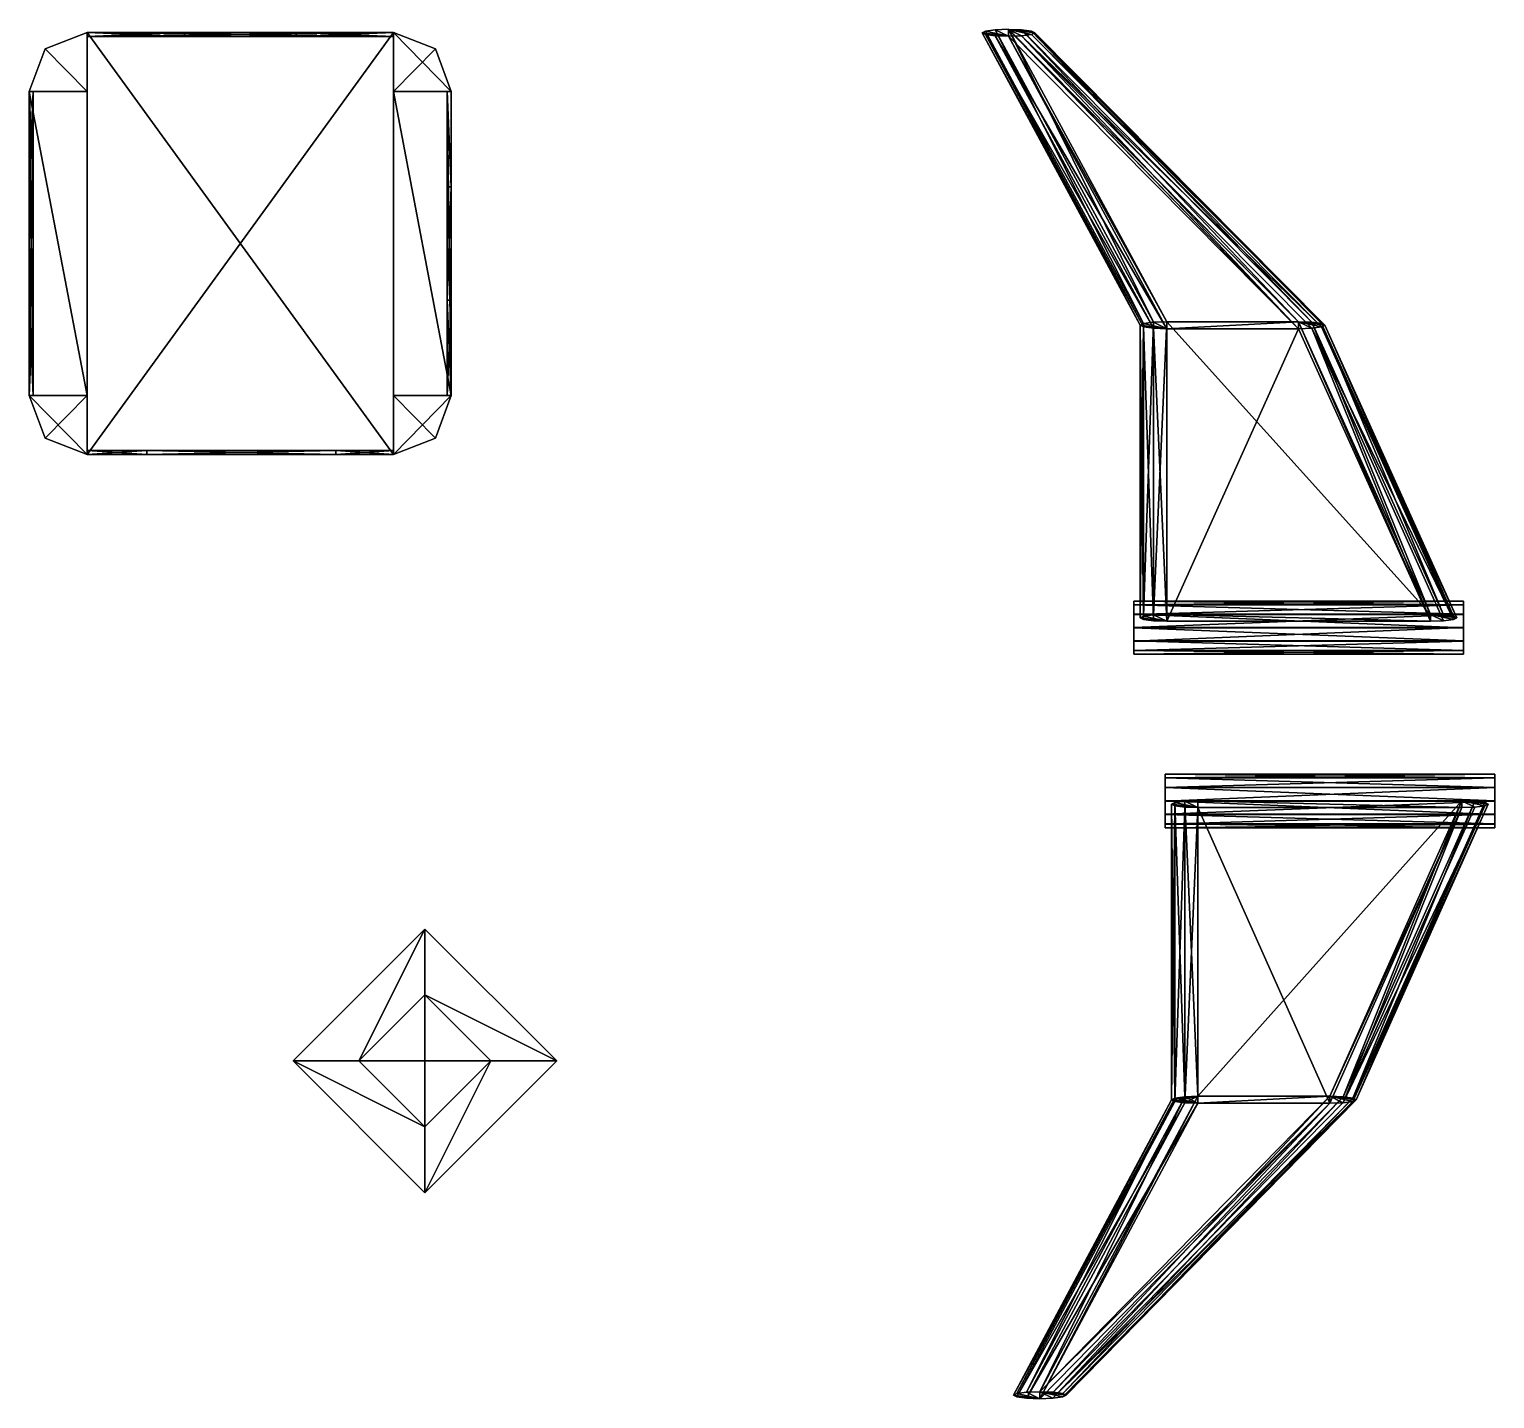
# Model space of a CAD drawing. Extents: x -768 to 1408, y -2048 to 918.
# Drawn here: x 384 to 1273, y -1085 to -254 of the extents above; entities that cross this region are included whole.
import ezdxf

# ---------------------------------------------------------------- set-up
doc = ezdxf.new("R2010")
doc.units = 0

msp = doc.modelspace()

# ---------------------------------------------------------------- meshes
at = {"layer": 'OBJECT004', "color": 50}
mesh = msp.add_polyface(dxfattribs=at)
corners = [(544, -880), (624, -960), (704, -880), (624, -800), (664, -880, 16), (624, -840, 16), (624, -920, 16), (584, -880, 16)]
mesh.append_faces([[corners[k] for k in face] for face in [(1, 3, 0), (2, 5, 3), (1, 4, 2), (0, 6, 1), (3, 7, 0), (4, 7, 5)]], dxfattribs={"vtx0": -1})
mesh.append_faces([[corners[k] for k in face] for face in [(1, 2, 3), (2, 4, 5), (1, 6, 4), (0, 7, 6), (3, 5, 7), (4, 6, 7)]], dxfattribs={"vtx2": -1})
at = {"layer": 'OBJECT127', "color": 50}
mesh = msp.add_polyface(dxfattribs=at)
corners = [(1093, -901.480042, -176.376785), (1093, -722.139832, -128.753464), (1093, -726.320007, -113.298988), (1093, -905.660034, -160.921982), (1253, -722.139526, -128.754776), (1173, -901.479736, -176.378098), (1173, -905.660034, -160.921982), (1253, -726.320007, -113.298988)]
mesh.append_faces([[corners[k] for k in face] for face in [(1, 3, 0), (5, 7, 4), (0, 4, 1), (2, 6, 3), (1, 7, 2), (5, 3, 6)]], dxfattribs={"vtx0": -1})
mesh.append_faces([[corners[k] for k in face] for face in [(1, 2, 3), (5, 6, 7), (0, 5, 4), (2, 7, 6), (1, 4, 7), (5, 0, 3)]], dxfattribs={"vtx2": -1})
at = {"layer": 'OBJECT128', "color": 50}
mesh = msp.add_polyface(dxfattribs=at)
corners = [(1261, -722.40979, -127.790489), (1253, -722.140137, -128.755417), (1173, -901.488892, -176.378296), (1181, -901.749512, -175.411591), (1173, -905.658142, -160.923248), (1253, -726.32019, -113.298271), (1181, -905.397644, -161.891769), (1187, -904.617859, -164.781586), (1189, -903.572998, -168.654266), (1187, -902.53241, -172.5112), (1267, -723.200195, -124.890709), (1269, -724.245667, -121.032852), (1267, -725.290039, -117.162735), (1261, -726.06604, -114.269035)]
mesh.append_faces([[corners[k] for k in face] for face in [(1, 3, 0), (2, 5, 4), (2, 9, 3), (1, 13, 5), (5, 6, 4), (12, 6, 13), (7, 11, 8), (10, 8, 11), (0, 9, 10)]], dxfattribs={"vtx0": -1})
mesh.append_faces([[corners[k] for k in face] for face in [(2, 6, 7), (2, 7, 8), (2, 8, 9), (1, 10, 11), (1, 11, 12), (1, 12, 13)]], dxfattribs={"vtx0": -1, "vtx2": -1})
mesh.append_faces([[corners[k] for k in face] for face in [(1, 2, 3), (2, 1, 5), (2, 4, 6), (1, 0, 10), (5, 13, 6), (12, 7, 6), (7, 12, 11), (10, 9, 8), (0, 3, 9)]], dxfattribs={"vtx2": -1})
at = {"layer": 'OBJECT129', "color": 50}
mesh = msp.add_polyface(dxfattribs=at)
corners = [(1093, -722.140015, -128.753937), (1093, -901.480591, -176.376114), (1093, -905.669983, -160.922058), (1093, -726.320313, -113.297882), (1085, -726.059937, -114.266205), (1085, -905.406555, -161.889969), (1085, -901.742126, -175.406906), (1085, -722.403564, -127.785202), (1079, -902.524719, -172.514297), (1077, -903.572388, -168.649048), (1079, -904.620911, -164.783371), (1079, -725.277954, -117.162941), (1077, -724.233459, -121.026207), (1079, -723.187012, -124.8937)]
mesh.append_faces([[corners[k] for k in face] for face in [(1, 3, 0), (3, 5, 4), (1, 7, 6), (1, 5, 2), (3, 7, 0), (6, 13, 8), (12, 8, 13), (11, 9, 12), (4, 10, 11)]], dxfattribs={"vtx0": -1})
mesh.append_faces([[corners[k] for k in face] for face in [(1, 8, 9), (1, 9, 10), (1, 10, 5), (3, 11, 12), (3, 12, 13), (3, 13, 7)]], dxfattribs={"vtx0": -1, "vtx2": -1})
mesh.append_faces([[corners[k] for k in face] for face in [(1, 2, 3), (3, 2, 5), (1, 0, 7), (1, 6, 8), (3, 4, 11), (6, 7, 13), (12, 9, 8), (11, 10, 9), (4, 5, 10)]], dxfattribs={"vtx2": -1})
at = {"layer": 'OBJECT130', "color": 50}
mesh = msp.add_polyface(dxfattribs=at)
corners = [(1173, -901.478882, -176.376465), (1093, -901.478882, -176.376465), (997, -1080.822998, -224), (997, -1085, -208.543182), (1093, -905.658936, -160.921143), (1173, -905.658936, -160.921143)]
mesh.append_faces([[corners[k] for k in face] for face in [(1, 2, 0), (4, 5, 3)]])
mesh.append_faces([[corners[k] for k in face] for face in [(1, 3, 2), (0, 4, 1), (2, 5, 0)]], dxfattribs={"vtx0": -1})
mesh.append_faces([[corners[k] for k in face] for face in [(1, 4, 3), (0, 5, 4), (2, 3, 5)]], dxfattribs={"vtx2": -1})
at = {"layer": 'OBJECT131', "color": 50}
mesh = msp.add_polyface(dxfattribs=at)
corners = [(1085, -905.397522, -161.885635), (1093, -905.657471, -160.920776), (997, -1084.979736, -208.540878), (989.015442, -1084.730225, -209.505768), (997, -1080.819946, -224), (1093, -901.479919, -176.378586), (1079, -904.614868, -164.789093), (1077, -903.571289, -168.64856), (1079, -902.527039, -172.508713), (1085, -901.741333, -175.411057), (989, -1081.089111, -223.036453), (983, -1081.877319, -220.135757), (981, -1082.920532, -216.268219), (983, -1083.954102, -212.41748)]
mesh.append_faces([[corners[k] for k in face] for face in [(1, 3, 0), (2, 5, 4), (1, 9, 5), (2, 13, 3), (4, 9, 10), (10, 8, 11), (7, 11, 8), (6, 12, 7), (0, 13, 6)]], dxfattribs={"vtx0": -1})
mesh.append_faces([[corners[k] for k in face] for face in [(1, 6, 7), (1, 7, 8), (1, 8, 9), (2, 10, 11), (2, 11, 12), (2, 12, 13)]], dxfattribs={"vtx0": -1, "vtx2": -1})
mesh.append_faces([[corners[k] for k in face] for face in [(1, 2, 3), (2, 1, 5), (1, 0, 6), (2, 4, 10), (4, 5, 9), (10, 9, 8), (7, 12, 11), (6, 13, 12), (0, 3, 13)]], dxfattribs={"vtx2": -1})
at = {"layer": 'OBJECT132', "color": 50}
mesh = msp.add_polyface(dxfattribs=at)
corners = [(1181, -901.741211, -175.409119), (1173, -901.480713, -176.376801), (997.041138, -1080.779663, -223.988266), (1005.043518, -1081.050171, -223.022324), (997, -1085, -208.541321), (1172.989746, -905.671326, -160.916321), (1187, -902.525879, -172.509521), (1189, -903.570801, -168.652969), (1187, -904.61499, -164.802322), (1180.97168, -905.407837, -161.882507), (1005, -1084.74231, -209.511047), (1011, -1083.953003, -212.417694), (1013, -1082.901978, -216.270294), (1011, -1081.843872, -220.136749)]
mesh.append_faces([[corners[k] for k in face] for face in [(1, 3, 0), (2, 5, 4), (1, 9, 5), (2, 13, 3), (5, 10, 4), (10, 8, 11), (11, 7, 12), (6, 12, 7), (0, 13, 6)]], dxfattribs={"vtx0": -1})
mesh.append_faces([[corners[k] for k in face] for face in [(1, 6, 7), (1, 7, 8), (1, 8, 9), (2, 10, 11), (2, 11, 12), (2, 12, 13)]], dxfattribs={"vtx0": -1, "vtx2": -1})
mesh.append_faces([[corners[k] for k in face] for face in [(1, 2, 3), (2, 1, 5), (1, 0, 6), (2, 4, 10), (5, 9, 10), (10, 9, 8), (11, 8, 7), (6, 13, 12), (0, 3, 13)]], dxfattribs={"vtx2": -1})
at = {"layer": 'OBJECT133', "color": 50}
mesh = msp.add_polyface(dxfattribs=at)
corners = [(1073, -730.474731, -107.497932), (1073, -736.249878, -113.421936), (1073, -738.541138, -121.352768), (1073, -736.322083, -129.546951), (1073, -730.340027, -135.279999), (1073, -722.341003, -137.548004), (1073, -714.07135, -135.351349), (1073, -708.291016, -129.424072), (1073, -706, -121.492569), (1073, -708.220764, -113.296234), (1073, -714.197754, -107.566216), (1073, -722.199524, -105.299149), (1273, -736.322083, -129.546951), (1273, -738.541138, -121.352768), (1273, -736.251526, -113.427528), (1273, -730.46991, -107.496918), (1273, -722.197815, -105.29895), (1273, -714.188232, -107.568237), (1273, -708.223328, -113.286636), (1273, -706, -121.49353), (1273, -708.290161, -129.423218), (1273, -714.071289, -135.351334), (1273, -722.341003, -137.548004), (1273, -730.340027, -135.279999)]
mesh.append_faces([[corners[k] for k in face] for face in [(1, 11, 0), (13, 23, 12), (12, 2, 13), (13, 1, 14), (14, 0, 15), (11, 15, 0), (10, 16, 11), (9, 17, 10), (8, 18, 9), (7, 19, 8), (6, 20, 7), (5, 21, 6), (4, 22, 5), (3, 23, 4)]], dxfattribs={"vtx0": -1})
mesh.append_faces([[corners[k] for k in face] for face in [(1, 3, 4), (1, 4, 5), (1, 5, 6), (1, 6, 7), (1, 7, 8), (1, 8, 9), (1, 9, 10), (1, 10, 11), (13, 15, 16), (13, 16, 17), (13, 17, 18), (13, 18, 19), (13, 19, 20), (13, 20, 21), (13, 21, 22), (13, 22, 23)]], dxfattribs={"vtx0": -1, "vtx2": -1})
mesh.append_faces([[corners[k] for k in face] for face in [(1, 2, 3), (13, 14, 15), (12, 3, 2), (13, 2, 1), (14, 1, 0), (11, 16, 15), (10, 17, 16), (9, 18, 17), (8, 19, 18), (7, 20, 19), (6, 21, 20), (5, 22, 21), (4, 23, 22), (3, 12, 23)]], dxfattribs={"vtx2": -1})
at = {"layer": 'OBJECT134', "color": 50}
mesh = msp.add_polyface(dxfattribs=at)
corners = [(1074, -613.22998, -128.753021), (1074, -435.680023, -176.375015), (1074, -431.549774, -160.920181), (1074, -609.090027, -113.297112), (1154, -435.680023, -176.375015), (1234, -613.22998, -128.753021), (1234, -609.090515, -113.298996), (1154, -431.550293, -160.922058)]
mesh.append_faces([[corners[k] for k in face] for face in [(1, 3, 0), (5, 7, 4), (2, 6, 3), (0, 4, 1), (5, 3, 6), (1, 7, 2)]], dxfattribs={"vtx0": -1})
mesh.append_faces([[corners[k] for k in face] for face in [(1, 2, 3), (5, 6, 7), (2, 7, 6), (0, 5, 4), (5, 0, 3), (1, 4, 7)]], dxfattribs={"vtx2": -1})
at = {"layer": 'OBJECT135', "color": 50}
mesh = msp.add_polyface(dxfattribs=at)
corners = [(1242, -609.350647, -114.264671), (1234, -609.090881, -113.297569), (1154, -431.539124, -160.921814), (1162, -431.79895, -161.888336), (1154, -435.679474, -176.377258), (1234, -613.229919, -128.755051), (1162, -435.421387, -175.411087), (1168, -434.64505, -172.509415), (1170, -433.611633, -168.649673), (1168, -432.57663, -164.78595), (1248, -610.126343, -117.159683), (1250, -611.161621, -121.02504), (1248, -612.195496, -124.886711), (1242, -612.972107, -127.789307)]
mesh.append_faces([[corners[k] for k in face] for face in [(1, 3, 0), (2, 5, 4), (2, 9, 3), (1, 13, 5), (5, 6, 4), (12, 6, 13), (11, 7, 12), (10, 8, 11), (0, 9, 10)]], dxfattribs={"vtx0": -1})
mesh.append_faces([[corners[k] for k in face] for face in [(2, 6, 7), (2, 7, 8), (2, 8, 9), (1, 10, 11), (1, 11, 12), (1, 12, 13)]], dxfattribs={"vtx0": -1, "vtx2": -1})
mesh.append_faces([[corners[k] for k in face] for face in [(1, 2, 3), (2, 1, 5), (2, 4, 6), (1, 0, 10), (5, 13, 6), (12, 7, 6), (11, 8, 7), (10, 9, 8), (0, 3, 9)]], dxfattribs={"vtx2": -1})
at = {"layer": 'OBJECT136', "color": 50}
mesh = msp.add_polyface(dxfattribs=at)
corners = [(1161.97644, -431.798859, -161.882736), (1154, -431.549347, -160.921539), (978.012329, -254.020676, -208.539795), (986, -254.27002, -209.502289), (978, -258.14093, -224), (1154, -435.678223, -176.376053), (1167.989868, -432.570496, -164.787308), (1169.98999, -433.599548, -168.645447), (1167.979004, -434.636658, -172.52002), (1162, -435.414734, -175.411606), (986, -257.876984, -223.036728), (992, -257.098541, -220.136078), (994, -256.067688, -216.274872), (991.989807, -255.036514, -212.398956)]
mesh.append_faces([[corners[k] for k in face] for face in [(1, 3, 0), (2, 5, 4), (1, 9, 5), (2, 13, 3), (5, 10, 4), (10, 8, 11), (7, 11, 8), (6, 12, 7), (0, 13, 6)]], dxfattribs={"vtx0": -1})
mesh.append_faces([[corners[k] for k in face] for face in [(1, 6, 7), (1, 7, 8), (1, 8, 9), (2, 10, 11), (2, 11, 12), (2, 12, 13)]], dxfattribs={"vtx0": -1, "vtx2": -1})
mesh.append_faces([[corners[k] for k in face] for face in [(1, 2, 3), (2, 1, 5), (1, 0, 6), (2, 4, 10), (5, 9, 10), (10, 9, 8), (7, 12, 11), (6, 13, 12), (0, 3, 13)]], dxfattribs={"vtx2": -1})
at = {"layer": 'OBJECT137', "color": 50}
mesh = msp.add_polyface(dxfattribs=at)
corners = [(1154, -431.548737, -160.920425), (1074, -431.548737, -160.920425), (978.010559, -254.019012, -208.537994), (977.987915, -258.125519, -224), (1074, -435.67868, -176.375), (1154, -435.67868, -176.375)]
mesh.append_faces([[corners[k] for k in face] for face in [(1, 2, 0), (4, 5, 3)]])
mesh.append_faces([[corners[k] for k in face] for face in [(3, 1, 4), (4, 0, 5), (5, 2, 3)]], dxfattribs={"vtx0": -1})
mesh.append_faces([[corners[k] for k in face] for face in [(3, 2, 1), (4, 1, 0), (5, 0, 2)]], dxfattribs={"vtx2": -1})
at = {"layer": 'OBJECT138', "color": 50}
mesh = msp.add_polyface(dxfattribs=at)
corners = [(1066, -435.418915, -175.410065), (1074, -435.678528, -176.375732), (978.01825, -258.179871, -223.986557), (970.019653, -257.919098, -223.021317), (978, -254, -208.54303), (1074, -431.540527, -160.921234), (1060, -434.642456, -172.512421), (1058, -433.60672, -168.646118), (1060, -432.572083, -164.782089), (1066, -431.797852, -161.888489), (970, -254.261368, -209.50882), (964, -255.045212, -212.403366), (962, -256.092529, -216.272247), (964, -257.132843, -220.116196)]
mesh.append_faces([[corners[k] for k in face] for face in [(1, 3, 0), (2, 5, 4), (1, 9, 5), (2, 13, 3), (4, 9, 10), (10, 8, 11), (11, 7, 12), (6, 12, 7), (0, 13, 6)]], dxfattribs={"vtx0": -1})
mesh.append_faces([[corners[k] for k in face] for face in [(1, 6, 7), (1, 7, 8), (1, 8, 9), (2, 10, 11), (2, 11, 12), (2, 12, 13)]], dxfattribs={"vtx0": -1, "vtx2": -1})
mesh.append_faces([[corners[k] for k in face] for face in [(1, 2, 3), (2, 1, 5), (1, 0, 6), (2, 4, 10), (4, 5, 9), (10, 9, 8), (11, 8, 7), (6, 13, 12), (0, 3, 13)]], dxfattribs={"vtx2": -1})
at = {"layer": 'OBJECT139', "color": 50}
mesh = msp.add_polyface(dxfattribs=at)
corners = [(1074, -435.680847, -176.372803), (1074, -613.230225, -128.750961), (1074, -609.090332, -113.299072), (1074, -431.550751, -160.922485), (1065.987183, -612.969849, -127.782593), (1065.987915, -435.419983, -175.404663), (1066, -431.805328, -161.885406), (1066, -609.347351, -114.261833), (1060, -432.579132, -164.779922), (1058, -433.612518, -168.648392), (1060, -434.644257, -172.507736), (1060, -612.193542, -124.886909), (1058, -611.15863, -121.025185), (1060, -610.121521, -117.153297)]
mesh.append_faces([[corners[k] for k in face] for face in [(1, 3, 0), (1, 5, 4), (3, 7, 6), (0, 10, 5), (1, 7, 2), (6, 13, 8), (8, 12, 9), (9, 11, 10), (4, 10, 11)]], dxfattribs={"vtx0": -1})
mesh.append_faces([[corners[k] for k in face] for face in [(0, 6, 8), (0, 8, 9), (0, 9, 10), (1, 11, 12), (1, 12, 13), (1, 13, 7)]], dxfattribs={"vtx0": -1, "vtx2": -1})
mesh.append_faces([[corners[k] for k in face] for face in [(1, 2, 3), (1, 0, 5), (3, 2, 7), (0, 3, 6), (1, 4, 11), (6, 7, 13), (8, 13, 12), (9, 12, 11), (4, 5, 10)]], dxfattribs={"vtx2": -1})
at = {"layer": 'OBJECT140', "color": 50}
mesh = msp.add_polyface(dxfattribs=at)
corners = [(1054, -631.012085, -113.303986), (1054, -633.210876, -121.48941), (1054, -630.940735, -129.425751), (1054, -625.209229, -135.350342), (1054, -617.030762, -137.547211), (1054, -609.10144, -135.279434), (1054, -603.189575, -129.547592), (1054, -601, -121.369576), (1054, -603.259949, -113.423065), (1054, -608.983643, -107.49131), (1054, -617.169006, -105.298271), (1054, -625.08551, -107.564423), (1254, -617.030762, -137.547211), (1254, -625.209229, -135.350342), (1254, -630.939758, -129.426773), (1254, -633.210815, -121.487213), (1254, -631.012756, -113.30468), (1254, -625.085022, -107.564003), (1254, -617.170471, -105.298401), (1254, -608.982971, -107.492012), (1254, -603.259949, -113.423073), (1254, -601, -121.370369), (1254, -603.189026, -129.547073), (1254, -609.10144, -135.279434)]
mesh.append_faces([[corners[k] for k in face] for face in [(1, 11, 0), (13, 23, 12), (3, 12, 4), (13, 2, 14), (14, 1, 15), (15, 0, 16), (11, 16, 0), (10, 17, 11), (9, 18, 10), (8, 19, 9), (7, 20, 8), (6, 21, 7), (5, 22, 6), (4, 23, 5)]], dxfattribs={"vtx0": -1})
mesh.append_faces([[corners[k] for k in face] for face in [(1, 3, 4), (1, 4, 5), (1, 5, 6), (1, 6, 7), (1, 7, 8), (1, 8, 9), (1, 9, 10), (1, 10, 11), (13, 15, 16), (13, 16, 17), (13, 17, 18), (13, 18, 19), (13, 19, 20), (13, 20, 21), (13, 21, 22), (13, 22, 23)]], dxfattribs={"vtx0": -1, "vtx2": -1})
mesh.append_faces([[corners[k] for k in face] for face in [(1, 2, 3), (13, 14, 15), (3, 13, 12), (13, 3, 2), (14, 2, 1), (15, 1, 0), (11, 17, 16), (10, 18, 17), (9, 19, 18), (8, 20, 19), (7, 21, 20), (6, 22, 21), (5, 23, 22), (4, 12, 23)]], dxfattribs={"vtx2": -1})
at = {"layer": 'OBJECT200', "color": 50}
mesh = msp.add_polyface(dxfattribs=at)
corners = [(569.961975, -512, 125.792999), (455.246094, -512, 125.792999), (455.246094, -509.537994, 125.792999), (569.961975, -509.537994, 125.792999), (455.246094, -512, 115.862), (569.961975, -512, 115.862), (569.961975, -509.537994, 115.862), (455.246094, -509.537994, 115.862)]
mesh.append_faces([[corners[k] for k in face] for face in [(1, 3, 0), (1, 5, 4), (3, 7, 6), (2, 4, 7), (0, 6, 5), (7, 5, 6)]], dxfattribs={"vtx0": -1})
mesh.append_faces([[corners[k] for k in face] for face in [(1, 2, 3), (1, 0, 5), (3, 2, 7), (2, 1, 4), (0, 3, 6), (7, 4, 5)]], dxfattribs={"vtx2": -1})
at = {"layer": 'OBJECT201', "color": 50}
mesh = msp.add_polyface(dxfattribs=at)
corners = [(569.961975, -512, 12.1379), (455.246094, -512, 12.1379), (455.246094, -509.537994, 12.1379), (569.961975, -509.537994, 12.1379), (455.246094, -512, 2.20689), (569.961975, -512, 2.20689), (569.961975, -509.537994, 2.20689), (455.246094, -509.537994, 2.20689)]
mesh.append_faces([[corners[k] for k in face] for face in [(1, 3, 0), (1, 5, 4), (3, 7, 6), (2, 4, 7), (0, 6, 5), (7, 5, 6)]], dxfattribs={"vtx0": -1})
mesh.append_faces([[corners[k] for k in face] for face in [(1, 2, 3), (1, 0, 5), (3, 2, 7), (2, 1, 4), (0, 3, 6), (7, 4, 5)]], dxfattribs={"vtx2": -1})
at = {"layer": 'OBJECT202', "color": 50}
mesh = msp.add_polyface(dxfattribs=at)
corners = [(419.019012, -256), (393.657898, -265.848602), (384, -291.691986), (419.019012, -291.691986), (384, -291.691986, 128), (393.657898, -265.848602, 128), (419.019012, -256, 128), (419.019012, -291.691986, 128)]
mesh.append_faces([[corners[k] for k in face] for face in [(1, 3, 0), (5, 7, 4), (1, 4, 2), (0, 5, 1), (3, 6, 0), (2, 7, 3)]], dxfattribs={"vtx0": -1})
mesh.append_faces([[corners[k] for k in face] for face in [(1, 2, 3), (5, 6, 7), (1, 5, 4), (0, 6, 5), (3, 7, 6), (2, 4, 7)]], dxfattribs={"vtx2": -1})
at = {"layer": 'OBJECT203', "color": 50}
mesh = msp.add_polyface(dxfattribs=at)
corners = [(630.340515, -265.846405), (604.981018, -256), (604.981018, -291.691986), (640, -291.691986), (604.981018, -256, 128), (630.340515, -265.846405, 128), (640, -291.691986, 128), (604.981018, -291.691986, 128)]
mesh.append_faces([[corners[k] for k in face] for face in [(1, 3, 0), (5, 7, 4), (0, 4, 1), (3, 5, 0), (2, 6, 3), (1, 7, 2)]], dxfattribs={"vtx0": -1})
mesh.append_faces([[corners[k] for k in face] for face in [(1, 2, 3), (5, 6, 7), (0, 5, 4), (3, 6, 5), (2, 7, 6), (1, 4, 7)]], dxfattribs={"vtx2": -1})
at = {"layer": 'OBJECT204', "color": 50}
mesh = msp.add_polyface(dxfattribs=at)
corners = [(604.981018, -512, 125.792999), (569.960938, -512, 125.792999), (569.960938, -509.537994, 125.792999), (604.981018, -509.537994, 125.792999), (604.981018, -509.537994, 2.20689), (569.960938, -509.537994, 2.20689), (569.960938, -512, 2.20689), (604.981018, -512, 2.20689)]
mesh.append_faces([[corners[k] for k in face] for face in [(1, 3, 0), (5, 7, 4), (6, 0, 7), (4, 2, 5), (5, 1, 6), (7, 3, 4)]], dxfattribs={"vtx0": -1})
mesh.append_faces([[corners[k] for k in face] for face in [(1, 2, 3), (5, 6, 7), (6, 1, 0), (4, 3, 2), (5, 2, 1), (7, 0, 3)]], dxfattribs={"vtx2": -1})
at = {"layer": 'OBJECT205', "color": 50}
mesh = msp.add_polyface(dxfattribs=at)
corners = [(455.246094, -512, 125.792999), (419.019012, -512, 125.792999), (419.019012, -509.537994, 125.792999), (455.246094, -509.537994, 125.792999), (455.246094, -509.537994, 2.20689), (419.019012, -509.537994, 2.20689), (419.019012, -512, 2.20689), (455.246094, -512, 2.20689)]
mesh.append_faces([[corners[k] for k in face] for face in [(1, 3, 0), (5, 7, 4), (6, 0, 7), (4, 2, 5), (7, 3, 4), (5, 1, 6)]], dxfattribs={"vtx0": -1})
mesh.append_faces([[corners[k] for k in face] for face in [(1, 2, 3), (5, 6, 7), (6, 1, 0), (4, 3, 2), (7, 0, 3), (5, 2, 1)]], dxfattribs={"vtx2": -1})
at = {"layer": 'OBJECT206', "color": 50}
mesh = msp.add_polyface(dxfattribs=at)
corners = [(604.981018, -476.308014), (604.981018, -512), (630.338501, -502.154633), (640, -476.308014), (640, -476.308014, 128), (630.338501, -502.154633, 128), (604.981018, -512, 128), (604.981018, -476.308014, 128)]
mesh.append_faces([[corners[k] for k in face] for face in [(1, 3, 0), (5, 7, 4), (2, 4, 3), (1, 5, 2), (0, 6, 1), (3, 7, 0)]], dxfattribs={"vtx0": -1})
mesh.append_faces([[corners[k] for k in face] for face in [(1, 2, 3), (5, 6, 7), (2, 5, 4), (1, 6, 5), (0, 7, 6), (3, 4, 7)]], dxfattribs={"vtx2": -1})
at = {"layer": 'OBJECT207', "color": 50}
mesh = msp.add_polyface(dxfattribs=at)
corners = [(419.019012, -476.308014), (384, -476.308014), (393.658325, -502.153198), (419.019012, -512), (419.019012, -512, 128), (393.658325, -502.153198, 128), (384, -476.308014, 128), (419.019012, -476.308014, 128)]
mesh.append_faces([[corners[k] for k in face] for face in [(1, 3, 0), (5, 7, 4), (2, 4, 3), (1, 5, 2), (0, 6, 1), (3, 7, 0)]], dxfattribs={"vtx0": -1})
mesh.append_faces([[corners[k] for k in face] for face in [(1, 2, 3), (5, 6, 7), (2, 5, 4), (1, 6, 5), (0, 7, 6), (3, 4, 7)]], dxfattribs={"vtx2": -1})
at = {"layer": 'OBJECT208', "color": 50}
mesh = msp.add_polyface(dxfattribs=at)
corners = [(384, -418.462006, 87.172401), (384, -349.539063, 87.172401), (386.415009, -349.539063, 87.172401), (386.415009, -418.462006, 87.172401), (384, -349.539063, 40.827599), (384, -418.462006, 40.827599), (386.415009, -418.462006, 40.827599), (386.415009, -349.539063, 40.827599)]
mesh.append_faces([[corners[k] for k in face] for face in [(1, 3, 0), (5, 7, 4), (4, 0, 5), (6, 2, 7), (7, 1, 4), (5, 3, 6)]], dxfattribs={"vtx0": -1})
mesh.append_faces([[corners[k] for k in face] for face in [(1, 2, 3), (5, 6, 7), (4, 1, 0), (6, 3, 2), (7, 2, 1), (5, 0, 3)]], dxfattribs={"vtx2": -1})
at = {"layer": 'OBJECT209', "color": 50}
mesh = msp.add_polyface(dxfattribs=at)
corners = [(637.585938, -418.462006, 87.172401), (637.585938, -349.539063, 87.172401), (640, -349.539063, 87.172401), (640, -418.462006, 87.172401), (637.585938, -349.539063, 40.827599), (637.585938, -418.462006, 40.827599), (640, -418.462006, 40.827599), (640, -349.539063, 40.827599)]
mesh.append_faces([[corners[k] for k in face] for face in [(1, 3, 0), (5, 7, 4), (4, 0, 5), (6, 2, 7), (7, 1, 4), (5, 3, 6)]], dxfattribs={"vtx0": -1})
mesh.append_faces([[corners[k] for k in face] for face in [(1, 2, 3), (5, 6, 7), (4, 1, 0), (6, 3, 2), (7, 2, 1), (5, 0, 3)]], dxfattribs={"vtx2": -1})
at = {"layer": 'OBJECT210', "color": 50}
mesh = msp.add_polyface(dxfattribs=at)
corners = [(478.1875, -258.462006, 87.172401), (478.1875, -256, 87.172401), (545.810974, -256, 87.172401), (545.810974, -258.462006, 87.172401), (478.1875, -256, 40.827599), (478.1875, -258.462006, 40.827599), (545.810974, -258.462006, 40.827599), (545.810974, -256, 40.827599)]
mesh.append_faces([[corners[k] for k in face] for face in [(1, 3, 0), (5, 7, 4), (4, 0, 5), (6, 2, 7), (7, 1, 4), (5, 3, 6)]], dxfattribs={"vtx0": -1})
mesh.append_faces([[corners[k] for k in face] for face in [(1, 2, 3), (5, 6, 7), (4, 1, 0), (6, 3, 2), (7, 2, 1), (5, 0, 3)]], dxfattribs={"vtx2": -1})
at = {"layer": 'OBJECT211', "color": 50}
mesh = msp.add_polyface(dxfattribs=at)
corners = [(419.019012, -291.691406, 125.792999), (384, -291.691406, 125.792999), (384, -476.308014, 125.792999), (419.019012, -476.308014, 125.792999), (419.019012, -291.691986, 128), (384, -291.691986, 128), (384, -476.308014, 128), (419.019012, -476.308014, 128)]
mesh.append_faces([[corners[k] for k in face] for face in [(1, 3, 0), (0, 5, 1), (5, 7, 6), (1, 6, 2), (0, 7, 4), (2, 7, 3)]], dxfattribs={"vtx0": -1})
mesh.append_faces([[corners[k] for k in face] for face in [(1, 2, 3), (0, 4, 5), (5, 4, 7), (1, 5, 6), (0, 3, 7), (2, 6, 7)]], dxfattribs={"vtx2": -1})
at = {"layer": 'OBJECT212', "color": 50}
mesh = msp.add_polyface(dxfattribs=at)
corners = [(604.981018, -256, 125.792999), (419.019531, -256, 125.792999), (419.019531, -512, 125.792999), (604.981018, -512, 125.792999), (419.019531, -256, 128), (604.981018, -256, 128), (419.019531, -512, 128), (604.981018, -512, 128)]
mesh.append_faces([[corners[k] for k in face] for face in [(1, 3, 0), (1, 5, 4), (2, 7, 3), (2, 4, 6), (6, 5, 7), (0, 7, 5)]], dxfattribs={"vtx0": -1})
mesh.append_faces([[corners[k] for k in face] for face in [(1, 2, 3), (1, 0, 5), (2, 6, 7), (2, 1, 4), (6, 4, 5), (0, 3, 7)]], dxfattribs={"vtx2": -1})
at = {"layer": 'OBJECT213', "color": 50}
mesh = msp.add_polyface(dxfattribs=at)
corners = [(640, -291.691406, 125.792999), (604.980469, -291.691406, 125.792999), (604.980469, -476.308014, 125.792999), (640, -476.308014, 125.792999), (640, -291.691986, 128), (604.980469, -291.691986, 128), (604.980469, -476.308014, 128), (640, -476.308014, 128)]
mesh.append_faces([[corners[k] for k in face] for face in [(1, 3, 0), (0, 5, 1), (5, 7, 6), (1, 6, 2), (0, 7, 4), (2, 7, 3)]], dxfattribs={"vtx0": -1})
mesh.append_faces([[corners[k] for k in face] for face in [(1, 2, 3), (0, 4, 5), (5, 4, 7), (1, 5, 6), (0, 3, 7), (2, 6, 7)]], dxfattribs={"vtx2": -1})
at = {"layer": 'OBJECT214', "color": 50}
mesh = msp.add_polyface(dxfattribs=at)
corners = [(384, -476.308014, 2.20689), (384, -291.691406, 2.20689), (419.019012, -291.691406, 2.20689), (419.019012, -476.308014, 2.20689), (384, -291.691986), (419.019012, -291.691986), (384, -476.308014), (419.019012, -476.308014)]
mesh.append_faces([[corners[k] for k in face] for face in [(1, 3, 0), (5, 1, 4), (4, 7, 5), (4, 0, 6), (2, 7, 3), (6, 3, 7)]], dxfattribs={"vtx0": -1})
mesh.append_faces([[corners[k] for k in face] for face in [(1, 2, 3), (5, 2, 1), (4, 6, 7), (4, 1, 0), (2, 5, 7), (6, 0, 3)]], dxfattribs={"vtx2": -1})
at = {"layer": 'OBJECT215', "color": 50}
mesh = msp.add_polyface(dxfattribs=at)
corners = [(604.981018, -512, 2.20689), (419.019531, -512, 2.20689), (419.019531, -256, 2.20689), (604.981018, -256, 2.20689), (419.019531, -256), (604.981018, -256), (604.981018, -512), (419.019531, -512)]
mesh.append_faces([[corners[k] for k in face] for face in [(1, 3, 0), (2, 5, 3), (7, 0, 6), (2, 7, 4), (4, 6, 5), (0, 5, 6)]], dxfattribs={"vtx0": -1})
mesh.append_faces([[corners[k] for k in face] for face in [(1, 2, 3), (2, 4, 5), (7, 1, 0), (2, 1, 7), (4, 7, 6), (0, 3, 5)]], dxfattribs={"vtx2": -1})
at = {"layer": 'OBJECT216', "color": 50}
mesh = msp.add_polyface(dxfattribs=at)
corners = [(604.980469, -476.308014, 2.20689), (604.980469, -291.691406, 2.20689), (640, -291.691406, 2.20689), (640, -476.308014, 2.20689), (604.980469, -291.691986), (640, -291.691986), (604.980469, -476.308014), (640, -476.308014)]
mesh.append_faces([[corners[k] for k in face] for face in [(1, 3, 0), (5, 1, 4), (4, 7, 5), (4, 0, 6), (2, 7, 3), (6, 3, 7)]], dxfattribs={"vtx0": -1})
mesh.append_faces([[corners[k] for k in face] for face in [(1, 2, 3), (5, 2, 1), (4, 6, 7), (4, 1, 0), (2, 5, 7), (6, 0, 3)]], dxfattribs={"vtx2": -1})
at = {"layer": 'OBJECT217', "color": 50}
mesh = msp.add_polyface(dxfattribs=at)
corners = [(419.019531, -258.462006, 87.172401), (419.019531, -258.462006, 125.792969), (604.981018, -258.462006, 125.792969), (604.981018, -258.462006, 87.172401), (604.981018, -256, 87.172401), (604.981018, -256, 125.792969), (419.019531, -256, 125.792969), (419.019531, -256, 87.172401)]
mesh.append_faces([[corners[k] for k in face] for face in [(1, 3, 0), (5, 7, 4), (1, 5, 2), (0, 6, 1), (4, 2, 5), (7, 3, 4)]], dxfattribs={"vtx0": -1})
mesh.append_faces([[corners[k] for k in face] for face in [(1, 2, 3), (5, 6, 7), (1, 6, 5), (0, 7, 6), (4, 3, 2), (7, 0, 3)]], dxfattribs={"vtx2": -1})
at = {"layer": 'OBJECT218', "color": 50}
mesh = msp.add_polyface(dxfattribs=at)
corners = [(604.981018, -258.462006, 40.827599), (604.981018, -258.462006, 2.207031), (419.019531, -258.462006, 2.207031), (419.019531, -258.462006, 40.827599), (419.019531, -256, 40.827599), (419.019531, -256, 2.207031), (604.981018, -256, 2.207031), (604.981018, -256, 40.827599)]
mesh.append_faces([[corners[k] for k in face] for face in [(1, 3, 0), (5, 7, 4), (5, 1, 6), (2, 4, 3), (6, 0, 7), (3, 7, 0)]], dxfattribs={"vtx0": -1})
mesh.append_faces([[corners[k] for k in face] for face in [(1, 2, 3), (5, 6, 7), (5, 2, 1), (2, 5, 4), (6, 1, 0), (3, 4, 7)]], dxfattribs={"vtx2": -1})
at = {"layer": 'OBJECT219', "color": 50}
mesh = msp.add_polyface(dxfattribs=at)
corners = [(604.980469, -258.462006, 87.171875), (604.980469, -258.462006, 40.827599), (545.810974, -258.462006, 40.827599), (545.810974, -258.462006, 87.171875), (545.810974, -256, 40.827599), (604.980469, -256, 40.827599), (604.980469, -256, 87.171875), (545.810974, -256, 87.171875)]
mesh.append_faces([[corners[k] for k in face] for face in [(1, 3, 0), (5, 7, 4), (5, 0, 6), (3, 6, 0), (4, 1, 5), (2, 7, 3)]], dxfattribs={"vtx0": -1})
mesh.append_faces([[corners[k] for k in face] for face in [(1, 2, 3), (5, 6, 7), (5, 1, 0), (3, 7, 6), (4, 2, 1), (2, 4, 7)]], dxfattribs={"vtx2": -1})
at = {"layer": 'OBJECT220', "color": 50}
mesh = msp.add_polyface(dxfattribs=at)
corners = [(478.188995, -258.462006, 40.827599), (419.019531, -258.462006, 40.827599), (419.019531, -258.462006, 87.171875), (478.188995, -258.462006, 87.171875), (419.019531, -256, 87.171875), (419.019531, -256, 40.827599), (478.188995, -256, 40.827599), (478.188995, -256, 87.171875)]
mesh.append_faces([[corners[k] for k in face] for face in [(1, 3, 0), (5, 7, 4), (1, 4, 2), (2, 7, 3), (5, 0, 6), (6, 3, 7)]], dxfattribs={"vtx0": -1})
mesh.append_faces([[corners[k] for k in face] for face in [(1, 2, 3), (5, 6, 7), (1, 5, 4), (2, 4, 7), (5, 1, 0), (6, 0, 3)]], dxfattribs={"vtx2": -1})
at = {"layer": 'OBJECT221', "color": 50}
mesh = msp.add_polyface(dxfattribs=at)
corners = [(386.415009, -476.308014, 87.172401), (386.415009, -476.308014, 125.792969), (386.415009, -291.691406, 125.792969), (386.415009, -291.691406, 87.172401), (384, -476.308014, 125.792999), (384, -291.691406, 125.792999), (384, -291.691986, 87.172401), (384, -476.308014, 87.172401)]
mesh.append_faces([[corners[k] for k in face] for face in [(1, 3, 0), (5, 1, 4), (2, 6, 3), (5, 7, 6), (0, 4, 1), (3, 7, 0)]], dxfattribs={"vtx0": -1})
mesh.append_faces([[corners[k] for k in face] for face in [(1, 2, 3), (5, 2, 1), (2, 5, 6), (5, 4, 7), (0, 7, 4), (3, 6, 7)]], dxfattribs={"vtx2": -1})
at = {"layer": 'OBJECT222', "color": 50}
mesh = msp.add_polyface(dxfattribs=at)
corners = [(386.415009, -291.691406, 40.827599), (386.415009, -291.691406, 2.207031), (386.415009, -476.308014, 2.207031), (386.415009, -476.308014, 40.827599), (384, -291.691406, 2.20689), (384, -476.308014, 2.20689), (384, -291.691986, 40.827599), (384, -476.308014, 40.827599)]
mesh.append_faces([[corners[k] for k in face] for face in [(1, 3, 0), (1, 5, 2), (4, 0, 6), (5, 6, 7), (2, 7, 3), (6, 3, 7)]], dxfattribs={"vtx0": -1})
mesh.append_faces([[corners[k] for k in face] for face in [(1, 2, 3), (1, 4, 5), (4, 1, 0), (5, 4, 6), (2, 5, 7), (6, 0, 3)]], dxfattribs={"vtx2": -1})
at = {"layer": 'OBJECT223', "color": 50}
mesh = msp.add_polyface(dxfattribs=at)
corners = [(386.415009, -291.691406, 87.171875), (386.415009, -291.691406, 40.827599), (386.415009, -349.537994, 40.827599), (386.415009, -349.537994, 87.171875), (384, -291.691986, 87.171875), (384, -291.691986, 40.827599), (384, -349.537994, 40.827599), (384, -349.537994, 87.171875)]
mesh.append_faces([[corners[k] for k in face] for face in [(1, 3, 0), (5, 0, 4), (5, 7, 6), (4, 3, 7), (1, 6, 2), (2, 7, 3)]], dxfattribs={"vtx0": -1})
mesh.append_faces([[corners[k] for k in face] for face in [(1, 2, 3), (5, 1, 0), (5, 4, 7), (4, 0, 3), (1, 5, 6), (2, 6, 7)]], dxfattribs={"vtx2": -1})
at = {"layer": 'OBJECT224', "color": 50}
mesh = msp.add_polyface(dxfattribs=at)
corners = [(386.415009, -418.462006, 40.827599), (386.415009, -476.308594, 40.827599), (386.415009, -476.308594, 87.171875), (386.415009, -418.462006, 87.171875), (384, -476.308594, 87.171875), (384, -476.308594, 40.827599), (384, -418.462006, 40.827599), (384, -418.462006, 87.171875)]
mesh.append_faces([[corners[k] for k in face] for face in [(1, 3, 0), (5, 7, 4), (1, 4, 2), (7, 2, 4), (5, 0, 6), (6, 3, 7)]], dxfattribs={"vtx0": -1})
mesh.append_faces([[corners[k] for k in face] for face in [(1, 2, 3), (5, 6, 7), (1, 5, 4), (7, 3, 2), (5, 1, 0), (6, 0, 3)]], dxfattribs={"vtx2": -1})
at = {"layer": 'OBJECT225', "color": 50}
mesh = msp.add_polyface(dxfattribs=at)
corners = [(637.585938, -476.308014, 125.792999), (637.585938, -291.691406, 125.792999), (640, -291.691406, 125.792999), (640, -476.308014, 125.792999), (637.585022, -291.691406, 87.172401), (637.585022, -476.308014, 87.172401), (640, -291.691986, 87.172401), (640, -476.308014, 87.172401)]
mesh.append_faces([[corners[k] for k in face] for face in [(1, 3, 0), (1, 5, 4), (2, 4, 6), (3, 6, 7), (0, 7, 5), (4, 7, 6)]], dxfattribs={"vtx0": -1})
mesh.append_faces([[corners[k] for k in face] for face in [(1, 2, 3), (1, 0, 5), (2, 1, 4), (3, 2, 6), (0, 3, 7), (4, 5, 7)]], dxfattribs={"vtx2": -1})
at = {"layer": 'OBJECT226', "color": 50}
mesh = msp.add_polyface(dxfattribs=at)
corners = [(640, -291.691406, 2.20689), (637.585938, -291.691406, 2.20689), (637.585938, -476.308014, 2.20689), (640, -476.308014, 2.20689), (637.585022, -476.308014, 40.827599), (637.585022, -291.691406, 40.827599), (640, -291.691986, 40.827599), (640, -476.308014, 40.827599)]
mesh.append_faces([[corners[k] for k in face] for face in [(1, 3, 0), (2, 5, 4), (1, 6, 5), (0, 7, 6), (3, 4, 7), (5, 7, 4)]], dxfattribs={"vtx0": -1})
mesh.append_faces([[corners[k] for k in face] for face in [(1, 2, 3), (2, 1, 5), (1, 0, 6), (0, 3, 7), (3, 2, 4), (5, 6, 7)]], dxfattribs={"vtx2": -1})
at = {"layer": 'OBJECT227', "color": 50}
mesh = msp.add_polyface(dxfattribs=at)
corners = [(637.585022, -349.537994, 40.827599), (637.585022, -291.691406, 40.827599), (637.585022, -291.691406, 87.171875), (637.585022, -349.537994, 87.171875), (640, -291.691986, 40.827599), (640, -291.691986, 87.171875), (640, -349.537994, 40.827599), (640, -349.537994, 87.171875)]
mesh.append_faces([[corners[k] for k in face] for face in [(1, 3, 0), (1, 5, 2), (4, 7, 5), (2, 7, 3), (1, 6, 4), (6, 3, 7)]], dxfattribs={"vtx0": -1})
mesh.append_faces([[corners[k] for k in face] for face in [(1, 2, 3), (1, 4, 5), (4, 6, 7), (2, 5, 7), (1, 0, 6), (6, 0, 3)]], dxfattribs={"vtx2": -1})
at = {"layer": 'OBJECT228', "color": 50}
mesh = msp.add_polyface(dxfattribs=at)
corners = [(637.585022, -476.308594, 87.171875), (637.585022, -476.308594, 40.827599), (637.585022, -418.462006, 40.827599), (637.585022, -418.462006, 87.171875), (640, -418.462006, 40.827599), (640, -476.308594, 40.827599), (640, -476.308594, 87.171875), (640, -418.462006, 87.171875)]
mesh.append_faces([[corners[k] for k in face] for face in [(1, 3, 0), (5, 7, 4), (5, 0, 6), (3, 6, 0), (1, 4, 2), (2, 7, 3)]], dxfattribs={"vtx0": -1})
mesh.append_faces([[corners[k] for k in face] for face in [(1, 2, 3), (5, 6, 7), (5, 1, 0), (3, 7, 6), (1, 5, 4), (2, 4, 7)]], dxfattribs={"vtx2": -1})

doc.saveas('drawing.dxf')
